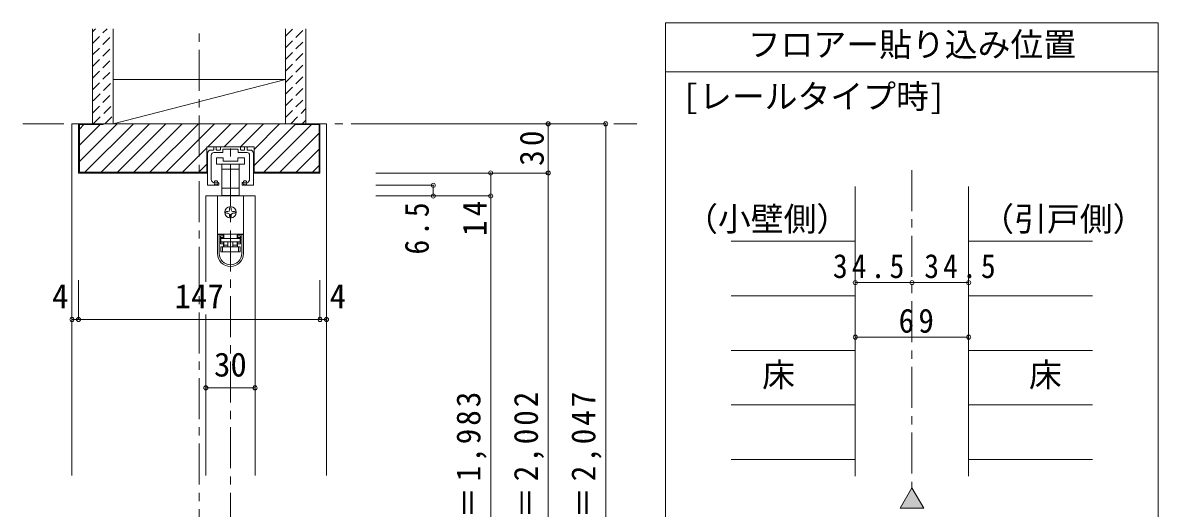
# Model space of a CAD drawing. Units: millimetres at full size, sheet at 1:5; details may follow other scales. Extents: x -957 to 993, y -689 to 708.
# Drawn here: x -111 to 580, y -228 to 68 of the extents above; entities that cross this region are included whole.
import ezdxf
from ezdxf.enums import TextEntityAlignment as Align

# ---------------------------------------------------------------- set-up
doc = ezdxf.new("R2010")
doc.units = ezdxf.units.MM
doc.header["$LTSCALE"] = 5
doc.header["$PDMODE"] = 32
doc.header["$PDSIZE"] = 2.5
doc.linetypes.add('CHAIN1', pattern=[8, 5, -1, 1, -1])
doc.linetypes.add('DASHED1', pattern=[1.8, 1.2, -0.6])
doc.layers.add('0-B_寸法', color=7, linetype='Continuous', lineweight=9)
doc.styles.add('ＭＳ ゴシック', font='')
doc.styles.get('ＭＳ ゴシック').set_extended_font_data('MS Gothic')

# ---------------------------------------------------------------- blocks, each defined once
blk = doc.blocks.new('01')
at = {"layer": '0-B_寸法'}
for p, q in [((-10.15, 6.02), (-10.15, 7.42)), ((-8.95, 7.72), (-9.85, 7.72)), ((-8.65, 6.02), (-8.65, 7.42)), ((-6.15, 7.42), (-6.15, 6.02)), ((-5.85, 7.72), (5.85, 7.72)), ((6.15, 7.42), (6.15, 6.02)), ((8.65, 6.02), (8.65, 7.42)), ((8.95, 7.72), (9.85, 7.72)), ((10.15, 6.02), (10.15, 7.42)), ((-14, 3.72), (-14, -15.48)), ((-12, 5.72), (-10.45, 5.72)), ((-11.65, 2.72), (-11.65, -12.157)), ((-10.15, 4.22), (-4.95, 4.22)), ((-6.45, 5.72), (-8.35, 5.72)), ((-4.65, 4.52), (-4.65, 5.92)), ((-4.35, 6.22), (-0.3, 6.22)), ((0, 6.52), (-0.3, 6.22)), ((0, 6.52), (0.3, 6.22)), ((4.35, 6.22), (0.3, 6.22)), ((4.65, 4.52), (4.65, 5.92)), ((10.15, 4.22), (4.95, 4.22)), ((6.45, 5.72), (8.35, 5.72)), ((12, 5.72), (10.45, 5.72)), ((11.65, 2.72), (11.65, -12.157)), ((14, 3.72), (14, -15.48)), ((-13.7, -15.78), (-7.45, -15.78)), ((-7.15, -15.48), (-7.15, -14.405)), ((7.15, -15.48), (7.15, -14.405)), ((13.7, -15.78), (7.45, -15.78))]:
    blk.add_line(p, q, dxfattribs=at)
for centre, radius, start, end in [((-9.85, 7.42), 0.3, 90, 180), ((-8.95, 7.42), 0.3, 0, 90), ((-5.85, 7.42), 0.3, 90, 180), ((5.85, 7.42), 0.3, 0, 90), ((8.95, 7.42), 0.3, 90, 180), ((9.85, 7.42), 0.3, 0, 90), ((-12, 3.72), 2, 90, 180), ((-10.15, 2.72), 1.5, 90, 180), ((-10.45, 6.02), 0.3, 270, 0), ((-8.35, 6.02), 0.3, 180, 270), ((-6.45, 6.02), 0.3, 270, 0), ((-4.95, 4.52), 0.3, 270, 0), ((-4.35, 5.92), 0.3, 90, 180), ((4.35, 5.92), 0.3, 0, 90), ((4.95, 4.52), 0.3, 180, 270), ((6.45, 6.02), 0.3, 180, 270), ((8.35, 6.02), 0.3, 270, 0), ((10.45, 6.02), 0.3, 180, 270), ((10.15, 2.72), 1.5, 0, 90), ((12, 3.72), 2, 0, 90), ((-9.65, -12.157), 2, 180, 253.54075), ((9.65, -12.157), 2, 286.45925, 0), ((-13.7, -15.48), 0.3, 180, 270), ((-8.8, -9.28), 5, 253.54075, 284.75682), ((-7.45, -14.405), 0.3, 0, 104.75682), ((-7.45, -15.48), 0.3, 270, 0), ((7.45, -14.405), 0.3, 75.24318, 180), ((7.45, -15.48), 0.3, 180, 270), ((8.8, -9.28), 5, 255.24318, 286.45925), ((13.7, -15.48), 0.3, 270, 0)]:
    blk.add_arc(centre, radius, start, end, dxfattribs=at)
for p in [(-8.8, -14.28), (8.8, -14.28)]:
    blk.add_point(p, dxfattribs=at)

msp = doc.modelspace()

# ---------------------------------------------------------------- linework, layer by layer
at = {"layer": '0-B_寸法', "linetype": 'DASHED1'}
for p, q in [((-68.812, 55.44), (-59.846, 64.407)), ((-68.812, 62.511), (-66.917, 64.407)), ((48.688, 52.732), (60.363, 64.407)), ((48.688, 59.803), (53.291, 64.407)), ((-68.812, 48.369), (-56.312, 60.869)), ((48.688, 45.661), (61.188, 58.161)), ((-68.812, 41.298), (-56.312, 53.798)), ((48.688, 38.59), (61.188, 51.09)), ((-68.812, 34.227), (-56.312, 46.727)), ((48.688, 31.519), (61.188, 44.019)), ((-68.812, 27.156), (-56.312, 39.656)), ((48.688, 24.448), (61.188, 36.948)), ((-68.49, 20.407), (-56.312, 32.585)), ((48.688, 17.377), (61.188, 29.877)), ((-68.84, 12.986), (-56.312, 25.514)), ((48.688, 10.306), (61.188, 22.806)), ((-68.348, 6.407), (-56.312, 18.443)), ((51.86, 6.407), (61.188, 15.735)), ((-61.277, 6.407), (-56.312, 11.372)), ((58.931, 6.407), (61.188, 8.664))]:
    msp.add_line(p, q, dxfattribs=at)
at = {"layer": '0-B_寸法'}
for p, q in [((-68.812, 6.407), (-68.812, 64.407)), ((-56.312, 6.407), (-56.312, 64.407)), ((48.688, 6.407), (48.688, 64.407)), ((61.188, 6.407), (61.188, 64.407)), ((280.188, 68.058), (280.188, -473.435)), ((580.188, 68.058), (280.188, 68.058)), ((580.188, 38.058), (280.188, 38.058)), ((-56.312, 6.407), (48.688, 33.407)), ((-56.312, 33.407), (48.688, 33.407)), ((-81.312, 6.407), (-77.312, 6.407)), ((-81.312, 6.407), (-81.312, -208.094)), ((-77.312, -23.593), (-77.312, 6.407)), ((69.688, 6.407), (-77.312, 6.407)), ((-76.812, -16.566), (-53.84, 6.407)), ((-76.812, -23.093), (-76.812, 5.907)), ((-62.312, 5.907), (-76.812, 5.907)), ((-76.812, 3.233), (-74.139, 5.907)), ((-76.812, -6.666), (-64.239, 5.907)), ((-73.44, -23.093), (-43.94, 6.407)), ((-63.541, -23.093), (-34.041, 6.407)), ((-62.312, 6.407), (-62.312, 5.907)), ((-56.312, 6.407), (48.688, 6.407)), ((-53.641, -23.093), (-24.141, 6.407)), ((-14.242, 6.407), (-43.742, -23.093)), ((-33.842, -23.093), (-4.342, 6.407)), ((-23.943, -23.093), (5.557, 6.407)), ((1.457, -7.593), (15.457, 6.407)), ((11.356, -7.593), (25.356, 6.407)), ((21.256, -7.593), (35.256, 6.407)), ((29.588, -9.161), (45.155, 6.407)), ((29.588, -19.06), (54.688, 6.04)), ((64.454, 5.907), (35.454, -23.093)), ((45.354, -23.093), (69.188, 0.741)), ((54.688, 5.907), (54.688, 6.407)), ((54.688, 5.907), (69.188, 5.907)), ((69.188, -23.093), (69.188, 5.907)), ((69.688, -23.593), (69.688, 6.407)), ((73.688, 6.407), (69.688, 6.407)), ((73.688, -208.094), (73.688, 6.407)), ((243.688, 6.407), (103.688, 6.407)), ((208.688, 6.407), (208.688, -23.593)), ((243.688, 6.407), (243.688, -431.593)), ((-14.043, -23.093), (0.788, -8.262)), ((0.788, -23.593), (0.788, -7.593)), ((29.588, -7.593), (0.788, -7.593)), ((29.588, -23.593), (29.588, -7.593)), ((55.253, -23.093), (69.188, -9.159)), ((-4.144, -23.093), (0.788, -18.162)), ((6.688, -14.293), (6.688, -18.293)), ((10.688, -14.293), (6.688, -14.293)), ((6.688, -18.293), (15.188, -18.293)), ((9.938, -18.293), (9.938, -21.293)), ((10.688, -16.293), (10.688, -14.293)), ((19.688, -16.293), (10.688, -16.293)), ((15.188, -18.293), (23.688, -18.293)), ((19.688, -14.293), (19.688, -16.293)), ((23.688, -14.293), (19.688, -14.293)), ((20.438, -21.293), (20.438, -18.293)), ((23.688, -18.293), (23.688, -14.293)), ((65.153, -23.093), (69.188, -19.058)), ((0.788, -23.593), (-77.312, -23.593)), ((0.788, -23.093), (-76.812, -23.093)), ((9.938, -21.293), (9.938, -32.893)), ((9.938, -21.293), (15.188, -21.293)), ((15.188, -21.293), (20.438, -21.293)), ((20.438, -32.893), (20.438, -21.293)), ((69.188, -23.093), (29.588, -23.093)), ((69.688, -23.593), (29.588, -23.593)), ((208.688, -23.593), (103.688, -23.593)), ((173.688, -23.593), (173.688, -37.593)), ((208.688, -443.593), (208.688, -23.593)), ((9.938, -32.893), (9.938, -37.293)), ((15.188, -32.893), (9.938, -32.893)), ((20.438, -32.893), (15.188, -32.893)), ((20.438, -37.293), (20.438, -32.893)), ((138.688, -31.093), (103.688, -31.093)), ((138.688, -31.093), (138.688, -37.593)), ((395.688, -31.825), (395.688, -208.332)), ((464.688, -31.825), (464.688, -208.332)), ((30.188, -37.593), (0.188, -37.593)), ((0.188, -37.593), (0.188, -89.898)), ((7.288, -37.593), (7.288, -60.893)), ((23.088, -37.593), (7.288, -37.593)), ((9.938, -37.293), (11.188, -37.293)), ((19.188, -37.593), (19.188, -37.293)), ((19.188, -37.293), (20.438, -37.293)), ((23.088, -37.593), (23.088, -60.893)), ((30.188, -37.593), (30.188, -208.094)), ((173.688, -37.593), (103.688, -37.593)), ((173.688, -37.593), (173.688, -423.594)), ((13.688, -47.093), (12.688, -47.093)), ((12.688, -48.093), (13.688, -48.093)), ((14.688, -45.093), (14.688, -46.093)), ((15.688, -46.093), (15.688, -45.093)), ((17.688, -47.093), (16.688, -47.093)), ((16.688, -48.093), (17.688, -48.093)), ((14.688, -49.093), (14.688, -50.093)), ((15.688, -50.093), (15.688, -49.093)), ((7.288, -60.893), (7.288, -60.993)), ((23.088, -60.893), (7.288, -60.893)), ((7.288, -60.993), (7.288, -72.693)), ((8.288, -60.993), (7.288, -60.993)), ((8.288, -72.693), (8.288, -60.993)), ((10.988, -60.993), (8.288, -60.993)), ((9.088, -61.993), (10.988, -61.993)), ((9.088, -61.993), (9.088, -66.693)), ((10.288, -60.993), (10.288, -60.893)), ((10.988, -60.993), (10.988, -61.993)), ((10.988, -61.993), (10.988, -62.993)), ((11.188, -63.093), (11.188, -60.893)), ((19.188, -60.893), (19.188, -63.093)), ((19.388, -61.993), (19.388, -60.993)), ((22.088, -60.993), (19.388, -60.993)), ((19.388, -61.993), (21.288, -61.993)), ((20.088, -60.893), (20.088, -60.993)), ((21.288, -66.693), (21.288, -61.993)), ((23.088, -60.893), (23.088, -60.993)), ((23.088, -72.693), (23.088, -60.993)), ((10.988, -62.993), (9.088, -62.993)), ((10.988, -66.693), (9.088, -66.693)), ((11.188, -63.093), (9.288, -63.093)), ((9.288, -63.093), (9.288, -63.593)), ((9.288, -71.593), (9.288, -68.593)), ((9.288, -68.593), (10.288, -68.593)), ((10.288, -68.593), (10.288, -71.593)), ((10.288, -68.593), (20.088, -68.593)), ((10.988, -66.693), (10.988, -68.593)), ((11.188, -67.593), (11.188, -65.593)), ((11.188, -67.593), (13.688, -67.593)), ((11.188, -68.593), (11.188, -67.593)), ((13.688, -65.593), (13.688, -68.593)), ((16.688, -65.593), (16.688, -68.593)), ((21.088, -63.093), (19.188, -63.093)), ((19.188, -65.593), (19.188, -67.593)), ((19.388, -65.693), (21.288, -65.693)), ((19.388, -66.693), (19.388, -65.693)), ((19.388, -68.593), (19.388, -66.693)), ((21.288, -66.693), (19.388, -66.693)), ((20.088, -71.593), (20.088, -68.593)), ((20.088, -68.593), (21.088, -68.593)), ((21.088, -63.593), (21.088, -63.093)), ((21.088, -68.593), (21.088, -71.593)), ((320.188, -65.127), (395.688, -65.127)), ((464.688, -65.127), (540.188, -65.127)), ((10.288, -71.593), (9.288, -71.593)), ((20.088, -71.593), (10.288, -71.593)), ((21.088, -71.593), (20.088, -71.593)), ((-77.312, -112.898), (-77.312, -88.839)), ((69.688, -112.898), (69.688, -92.339)), ((395.688, -90.387), (430.188, -90.387)), ((430.188, -90.387), (464.688, -90.387)), ((320.188, -98.428), (395.688, -98.428)), ((464.688, -98.428), (540.188, -98.428)), ((0.188, -109.898), (0.188, -208.094)), ((-77.312, -112.898), (69.688, -112.898)), ((395.688, -123.689), (464.688, -123.689)), ((320.188, -131.73), (395.688, -131.73)), ((464.688, -131.73), (540.188, -131.73)), ((0.188, -154.594), (30.188, -154.594)), ((320.188, -165.031), (395.688, -165.031)), ((464.688, -165.031), (540.188, -165.031)), ((320.188, -198.332), (395.688, -198.332)), ((464.688, -198.332), (540.188, -198.332)), ((430.188, -215.6), (423.051, -227.962)), ((430.188, -215.6), (423.051, -227.962)), ((430.188, -215.6), (437.325, -227.962)), ((430.188, -215.6), (437.325, -227.962)), ((437.325, -227.962), (423.051, -227.962)), ((423.051, -227.962), (437.325, -227.962))]:
    msp.add_line(p, q, dxfattribs=at)
at = {"layer": '0-B_寸法', "linetype": 'CHAIN1'}
for p, q in [((-3.812, -453.593), (-3.812, 64.407)), ((-111.312, 6.407), (262.688, 6.407)), ((15.188, -443.593), (15.188, -7.593)), ((430.188, -21.825), (430.188, -215.6))]:
    msp.add_line(p, q, dxfattribs=at)
at = {"layer": '0-B_寸法', "color": 4}
for p, q in [((-81.312, -112.898), (-81.312, -88.839)), ((-77.312, -112.898), (-77.312, -88.839)), ((69.688, -112.898), (69.688, -88.839)), ((73.688, -112.898), (73.688, -88.839)), ((-81.312, -112.898), (-77.312, -112.898)), ((69.688, -112.898), (73.688, -112.898))]:
    msp.add_line(p, q, dxfattribs=at)
at = {"layer": '0-B_寸法'}
for points in [[(580.188, 68.058), (580.188, -473.435), (280.188, -473.435)], [(19.188, -37.293), (11.188, -37.293), (11.188, -37.593)], [(21.288, -62.993), (19.388, -62.993), (19.388, -61.993)], [(23.088, -60.993), (22.088, -60.993), (22.088, -72.693)], [(9.088, -65.693), (10.988, -65.693), (10.988, -66.693)], [(16.688, -67.593), (19.188, -67.593), (19.188, -68.593)]]:
    msp.add_lwpolyline(points, dxfattribs=at)
msp.add_lwpolyline([(21.088, -65.593), (9.288, -65.593), (9.288, -63.593), (21.088, -63.593)], close=True, dxfattribs=at)
msp.add_circle((15.188, -47.593), 3.5, dxfattribs=at)
for centre, radius, start, end in [((12.688, -47.593), 0.5, 90, 180), ((12.688, -47.593), 0.5, 180, 270), ((13.688, -46.093), 1, 270, 0), ((13.688, -49.093), 1, 0, 90), ((15.188, -45.093), 0.5, 90, 180), ((15.188, -45.093), 0.5, 0, 90), ((16.688, -46.093), 1, 180, 270), ((16.688, -49.093), 1, 90, 180), ((17.688, -47.593), 0.5, 0, 90), ((17.688, -47.593), 0.5, 270, 0), ((15.188, -50.093), 0.5, 180, 270), ((15.188, -50.093), 0.5, 270, 0), ((15.188, -72.693), 7.9, 180, 0), ((15.188, -72.693), 6.9, 180, 0)]:
    msp.add_arc(centre, radius, start, end, dxfattribs=at)
for p in [(208.688, 6.407), (243.688, 6.407), (173.688, -23.593), (208.688, -23.593), (138.688, -31.093), (138.688, -37.593), (173.688, -37.593), (395.688, -90.387), (430.188, -90.387), (464.688, -90.387), (-81.312, -112.898), (-77.312, -112.898), (69.688, -112.898), (73.688, -112.898), (395.688, -123.689), (464.688, -123.689), (0.188, -154.594), (30.188, -154.594)]:
    msp.add_point(p, dxfattribs=at)
at = {"layer": '0-B_寸法', "color": 16}
msp.add_solid([(423.051, -227.962), (430.188, -215.6), (437.325, -227.962)], dxfattribs=at)

# ---------------------------------------------------------------- block references
at = {"layer": '0-B_寸法'}
msp.add_blockref('01', (15.188, -15.313), dxfattribs=at)

# ---------------------------------------------------------------- texts
at = {"layer": '0-B_寸法', "style": 'ＭＳ ゴシック'}
for s, p in [('フロアー貼り込み位置', (330.188, 43.058)), ('[レールタイプ時]', (290.529, 11.368)), ('（小壁側）', (292.021, -63.341)), ('（引戸側）', (472.385, -63.341)), ('4', (-93.447, -110.398)), ('147', (-18.812, -110.398)), ('4', (75.598, -110.398)), ('30', (5.188, -152.094)), ('床', (338.938, -158.38)), ('床', (501.438, -158.38))]:
    msp.add_text(s, height=14.66, dxfattribs=at).set_placement(p, align=Align.BOTTOM_LEFT)
at = {"layer": '0-B_寸法', "char_height": 14.66, "attachment_point": 7, "rotation": 90, "style": 'ＭＳ ゴシック'}
for s, insert in [('\\T1.27;\\W0.95;30', (206.188, -19.218)), ('\\T1.27;\\W0.95;14', (171.188, -62.044)), ('\\T1.27;\\W0.9;6.5', (136.188, -73.294)), ('\\T1.19;\\W0.95;ＤＨ＝1,983', (171.188, -279.344)), ('\\T1.19;\\W0.95;枠内＝2,002', (206.188, -279.344)), ('\\T1.19;\\W0.95;枠外＝2,047', (241.188, -279.344))]:
    msp.add_mtext(s, dxfattribs=dict(at, insert=insert))
at = {"layer": '0-B_寸法', "char_height": 14.66, "attachment_point": 7, "style": 'ＭＳ ゴシック'}
for s, insert in [('\\T1.28;\\W0.9;34.5', (382.07, -87.887)), ('\\T1.28;\\W0.9;34.5', (437.707, -87.887)), ('\\T1.27;\\W0.95;69', (422.063, -121.189))]:
    msp.add_mtext(s, dxfattribs=dict(at, insert=insert))

doc.saveas('drawing.dxf')
